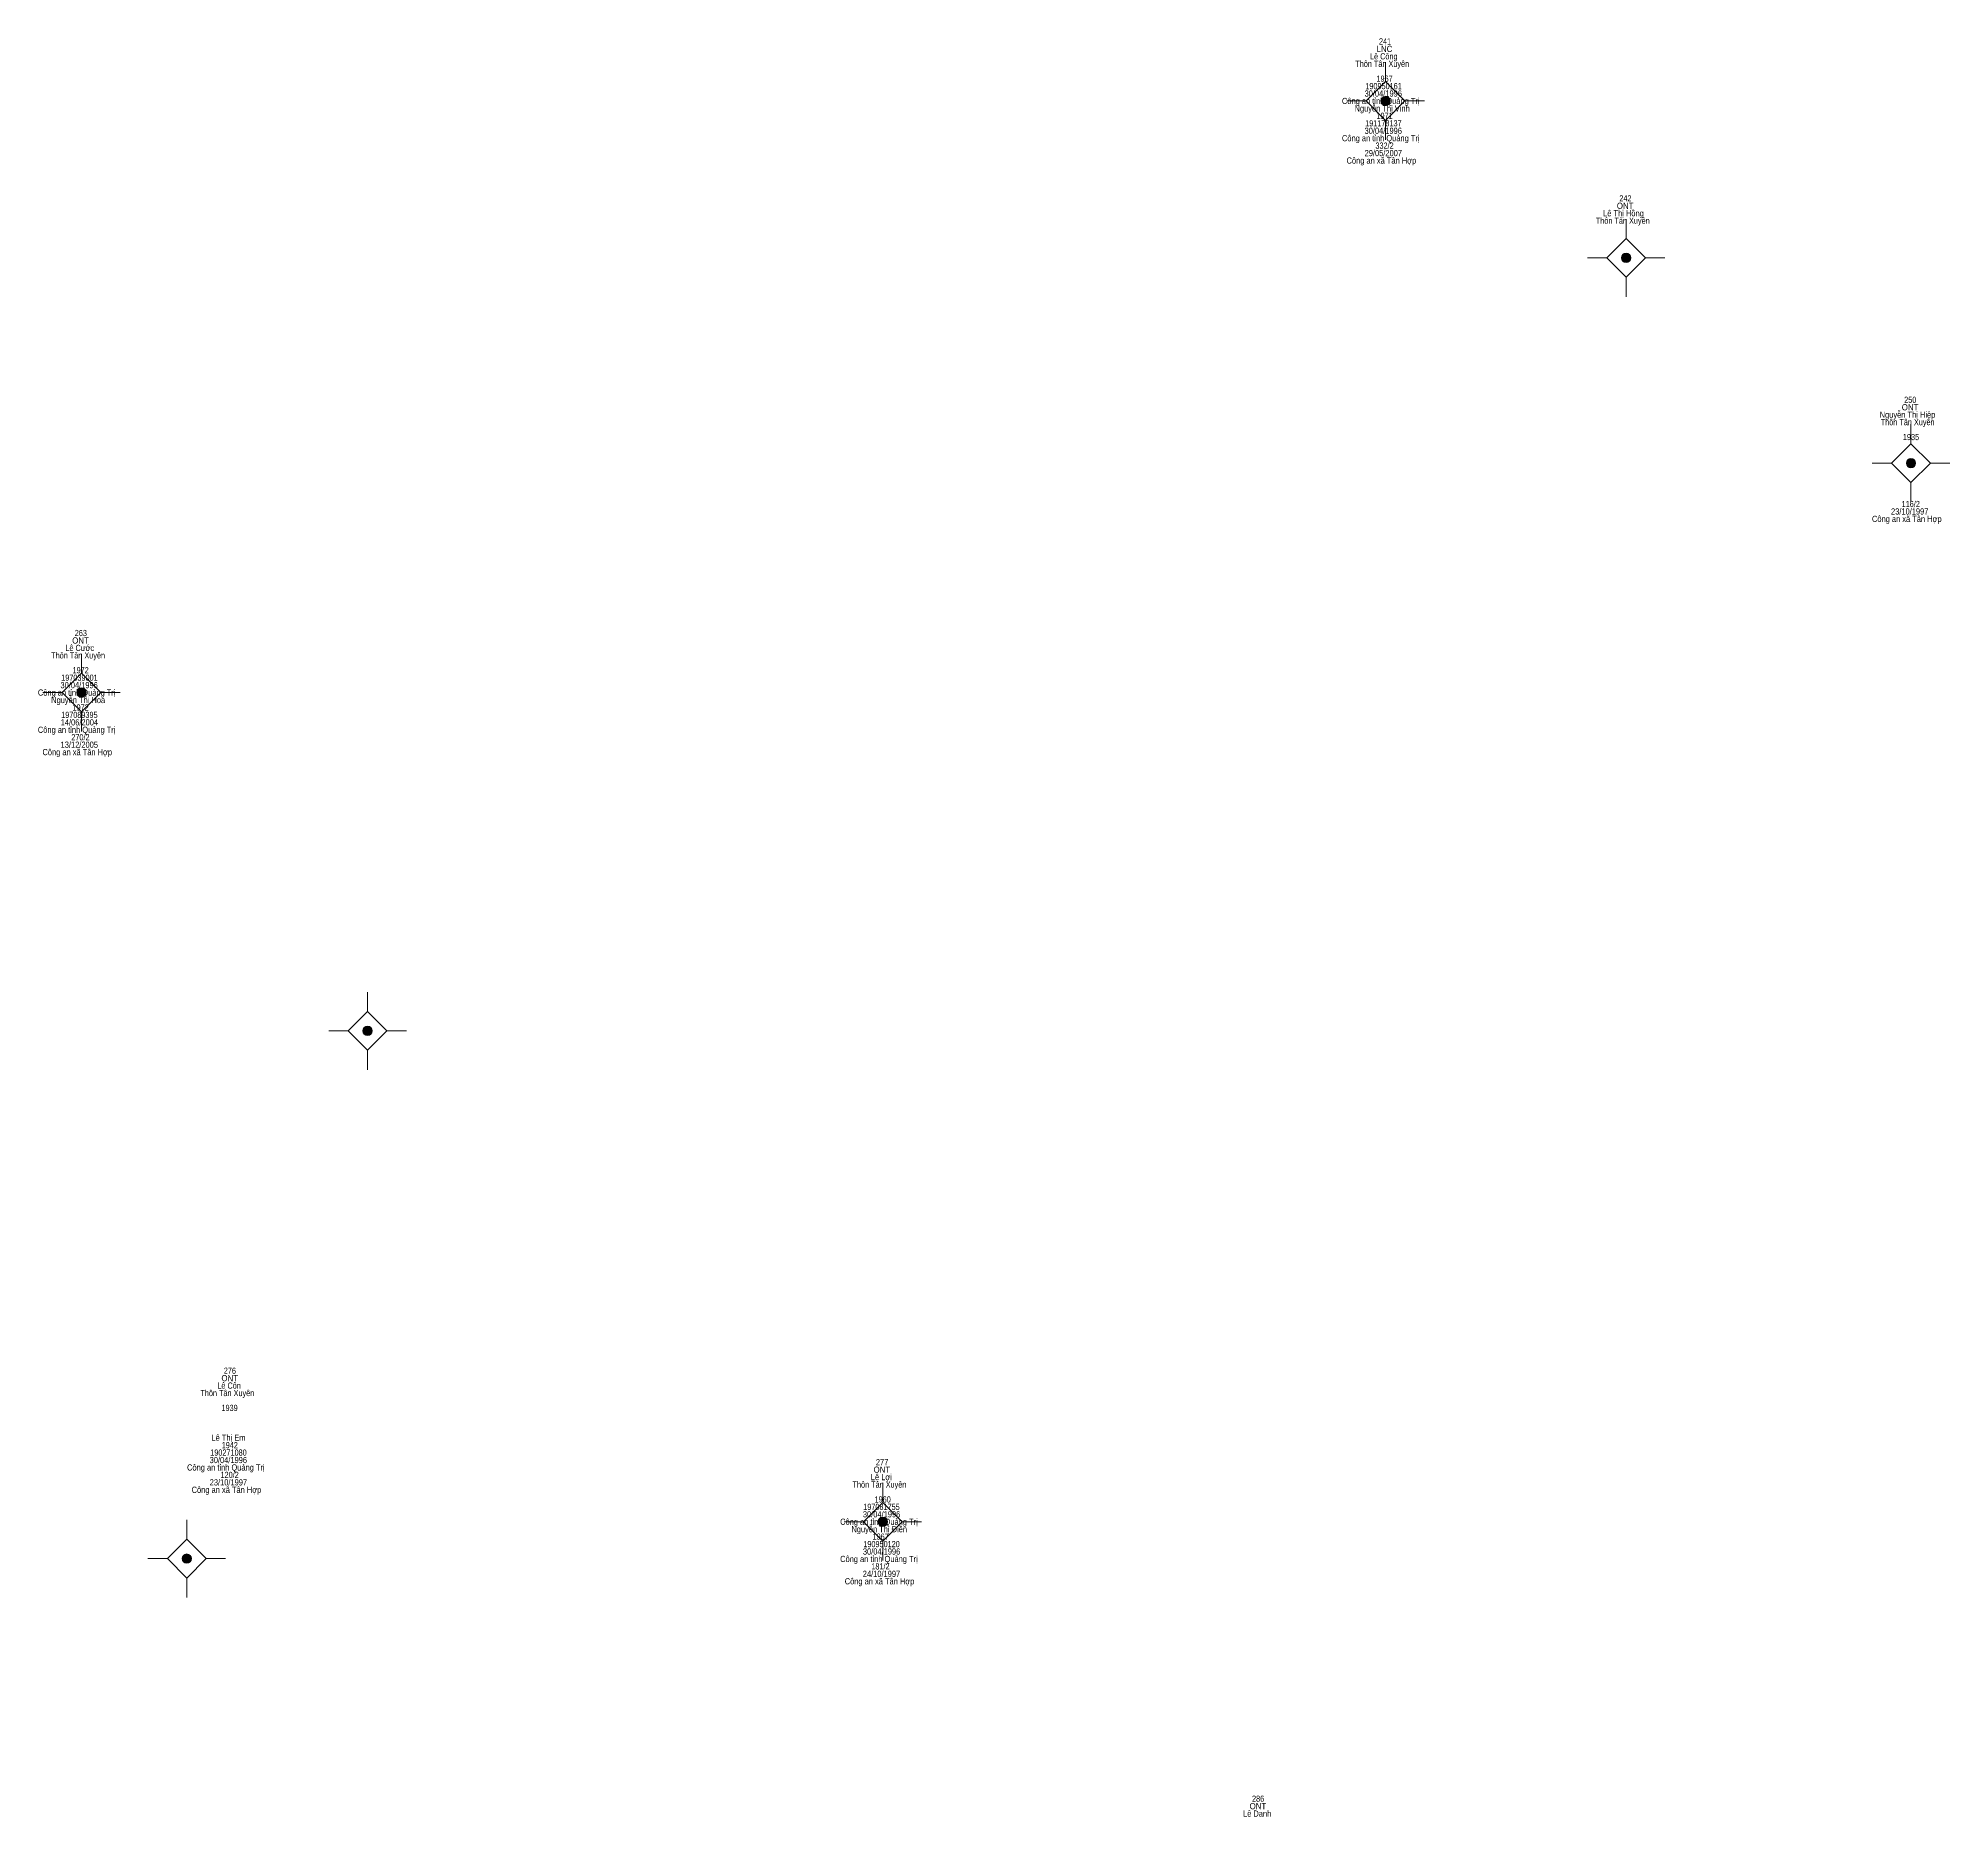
# Model space of a CAD drawing. Header units: metres. Extents: x 550999 to 552168, y 1840994 to 1841978.
# Drawn here: x 551328.9 to 551452.1, y 1841139.5 to 1841254.2 of the extents above; entities that cross this region are included whole.
import ezdxf
from ezdxf.enums import TextEntityAlignment as Align

# ---------------------------------------------------------------- set-up
doc = ezdxf.new("R2010")
doc.units = ezdxf.units.M
doc.header["$LTSCALE"] = 0.16
doc.layers.add('11', color=7, linetype='Continuous', lineweight=13)
doc.layers.add('15', color=7, linetype='Continuous')

msp = doc.modelspace()

# ---------------------------------------------------------------- hatches: boundary and pattern name
at = {"layer": '11'}
for points in [[(551416.0295, 1841250.12, 1), (551415.4295, 1841250.12, 1)], [(551431.5395, 1841240, 1), (551430.9395, 1841240, 1)], [(551449.9095, 1841226.77, 1), (551449.3095, 1841226.77, 1)], [(551331.9395, 1841211.97, 1), (551331.3395, 1841211.97, 1)], [(551350.3895, 1841190.15, 1), (551349.7895, 1841190.15, 1)], [(551383.6095, 1841158.5, 1), (551383.0095, 1841158.5, 1)], [(551338.7295, 1841156.12, 1), (551338.1295, 1841156.12, 1)]]:
    msp.add_hatch(color=256, dxfattribs=at).paths.add_polyline_path(points)

# ---------------------------------------------------------------- linework, layer by layer
for p, q in [((551415.73, 1841252.62), (551415.73, 1841251.37)), ((551414.48, 1841250.12), (551413.23, 1841250.12)), ((551418.23, 1841250.12), (551416.98, 1841250.12)), ((551415.73, 1841248.87), (551415.73, 1841247.62)), ((551431.24, 1841242.5), (551431.24, 1841241.25)), ((551429.99, 1841240), (551428.74, 1841240)), ((551433.74, 1841240), (551432.49, 1841240)), ((551431.24, 1841238.75), (551431.24, 1841237.5)), ((551449.61, 1841229.27), (551449.61, 1841228.02)), ((551448.36, 1841226.77), (551447.11, 1841226.77)), ((551452.11, 1841226.77), (551450.86, 1841226.77)), ((551449.61, 1841225.52), (551449.61, 1841224.27)), ((551331.64, 1841214.47), (551331.64, 1841213.22)), ((551330.39, 1841211.97), (551329.14, 1841211.97)), ((551334.14, 1841211.97), (551332.89, 1841211.97)), ((551331.64, 1841210.72), (551331.64, 1841209.47)), ((551350.09, 1841192.65), (551350.09, 1841191.4)), ((551348.84, 1841190.15), (551347.59, 1841190.15)), ((551352.59, 1841190.15), (551351.34, 1841190.15)), ((551350.09, 1841188.9), (551350.09, 1841187.65)), ((551383.31, 1841161), (551383.31, 1841159.75)), ((551338.43, 1841158.62), (551338.43, 1841157.37)), ((551382.06, 1841158.5), (551380.81, 1841158.5)), ((551385.81, 1841158.5), (551384.56, 1841158.5)), ((551383.31, 1841157.25), (551383.31, 1841156)), ((551337.18, 1841156.12), (551335.93, 1841156.12)), ((551340.93, 1841156.12), (551339.68, 1841156.12)), ((551338.43, 1841154.87), (551338.43, 1841153.62))]:
    msp.add_line(p, q, dxfattribs=at)
for points in [[(551415.73, 1841251.37), (551414.48, 1841250.12), (551415.73, 1841248.87), (551416.98, 1841250.12)], [(551431.24, 1841241.25), (551429.99, 1841240), (551431.24, 1841238.75), (551432.49, 1841240)], [(551449.61, 1841228.02), (551448.36, 1841226.77), (551449.61, 1841225.52), (551450.86, 1841226.77)], [(551331.64, 1841213.22), (551330.39, 1841211.97), (551331.64, 1841210.72), (551332.89, 1841211.97)], [(551350.09, 1841191.4), (551348.84, 1841190.15), (551350.09, 1841188.9), (551351.34, 1841190.15)], [(551383.31, 1841159.75), (551382.06, 1841158.5), (551383.31, 1841157.25), (551384.56, 1841158.5)], [(551338.43, 1841157.37), (551337.18, 1841156.12), (551338.43, 1841154.87), (551339.68, 1841156.12)]]:
    msp.add_lwpolyline(points, close=True, dxfattribs=at)
for centre in [(551415.7295, 1841250.12), (551431.2395, 1841240), (551449.6095, 1841226.77), (551331.6395, 1841211.97), (551350.0895, 1841190.15), (551383.3095, 1841158.5), (551338.4295, 1841156.12)]:
    msp.add_circle(centre, 0.3, dxfattribs=at)

# ---------------------------------------------------------------- texts
at = {"layer": '15'}
for s, width, p in [('LNC', 0.95, (551415.66, 1841253.28)), ('241', 0.8, (551415.695, 1841253.76)), ('Thôn Tân Xuyên', 0.85, (551415.515, 1841252.32)), ('Lê Công', 0.85, (551415.615, 1841252.8)), ('190950161', 0.85, (551415.6, 1841250.88)), ('1967', 0.85, (551415.665, 1841251.36)), ('Công an tỉnh Quảng Trị', 0.9, (551415.42, 1841249.92)), ('Nguyễn Thị Vinh', 0.9, (551415.51, 1841249.44)), ('30/04/1996', 0.9, (551415.58, 1841250.4)), ('191178137', 0.85, (551415.59, 1841248.48)), ('1971', 0.8, (551415.665, 1841248.96)), ('Công an tỉnh Quảng Trị', 0.9, (551415.42, 1841247.52)), ('30/04/1996', 0.9, (551415.58, 1841248)), ('Công an xã Tân Hợp', 0.9, (551415.46, 1841246.08)), ('29/05/2007', 0.9, (551415.585, 1841246.56)), ('332/2', 0.85, (551415.665, 1841247.04)), ('242', 0.85, (551431.195, 1841243.64)), ('Thôn Tân Xuyên', 0.85, (551431.025, 1841242.2)), ('Lê Thị Hồng', 0.9, (551431.07, 1841242.68)), ('ONT', 0.95, (551431.18, 1841243.16)), ('ONT', 0.95, (551449.55, 1841230.17)), ('250', 0.85, (551449.565, 1841230.65)), ('Nguyễn Thị Hiệp', 0.9, (551449.385, 1841229.69)), ('Thôn Tân Xuyên', 0.85, (551449.395, 1841229.21)), (' 1935', 0.85, (551449.545, 1841228.25)), (' 116/2', 0.85, (551449.53, 1841223.93)), ('Công an xã Tân Hợp', 0.9, (551449.34, 1841222.97)), (' 23/10/1997', 0.9, (551449.46, 1841223.45)), ('ONT', 0.95, (551331.58, 1841215.13)), ('263', 0.85, (551331.6, 1841215.61)), ('Thôn Tân Xuyên', 0.85, (551331.425, 1841214.17)), ('Lê Cước', 0.85, (551331.53, 1841214.65)), ('197039001', 0.85, (551331.51, 1841212.73)), ('1972', 0.85, (551331.585, 1841213.21)), ('Công an tỉnh Quảng Trị', 0.9, (551331.33, 1841211.77)), ('Nguyễn Thị Hoa', 0.9, (551331.425, 1841211.29)), ('30/04/1996', 0.9, (551331.49, 1841212.25)), ('197089395', 0.85, (551331.505, 1841210.33)), ('1972', 0.85, (551331.585, 1841210.81)), ('Công an tỉnh Quảng Trị', 0.9, (551331.33, 1841209.37)), ('14/06/2004', 0.9, (551331.505, 1841209.85)), ('270/2', 0.85, (551331.575, 1841208.89)), ('Công an xã Tân Hợp', 0.9, (551331.37, 1841207.93)), ('13/12/2005', 0.9, (551331.5, 1841208.41)), ('Lê Côn', 0.85, (551341.16, 1841167.08)), ('ONT', 0.95, (551341.2, 1841167.56)), ('276', 0.85, (551341.21, 1841168.04)), ('Thôn Tân Xuyên', 0.85, (551341.045, 1841166.6)), ('1939', 0.85, (551341.19, 1841165.64)), ('Lê Thị Em', 0.9, (551341.12, 1841163.72)), ('30/04/1996', 0.9, (551341.11, 1841162.28)), ('190271080', 0.85, (551341.12, 1841162.76)), ('1942', 0.85, (551341.205, 1841163.24)), ('277', 0.9, (551383.265, 1841162.14)), ('Công an tỉnh Quảng Trị', 0.9, (551340.95, 1841161.8)), ('23/10/1997', 0.9, (551341.115, 1841160.84)), ('120/2', 0.85, (551341.195, 1841161.32)), ('Lê Lợi', 0.9, (551383.22, 1841161.18)), ('ONT', 0.95, (551383.25, 1841161.66)), ('Công an xã Tân Hợp', 0.9, (551340.99, 1841160.36)), ('Thôn Tân Xuyên', 0.85, (551383.095, 1841160.7)), (' 1960', 0.85, (551383.24, 1841159.74)), (' Công an tỉnh Quảng Trị', 0.9, (551382.995, 1841158.3)), (' 30/04/1996', 0.9, (551383.165, 1841158.78)), (' 197081755', 0.85, (551383.16, 1841159.26)), ('Nguyễn Thị Điền', 0.9, (551383.08, 1841157.82)), ('1967 ', 0.85, (551383.235, 1841157.34)), (' Công an tỉnh Quảng Trị', 0.9, (551382.995, 1841155.9)), (' 30/04/1996', 0.9, (551383.165, 1841156.38)), (' 190950120', 0.85, (551383.165, 1841156.86)), (' 24/10/1997', 0.9, (551383.16, 1841154.94)), ('181/2 ', 0.85, (551383.225, 1841155.42)), (' Công an xã Tân Hợp', 0.9, (551383.035, 1841154.46)), ('ONT', 0.95, (551407.5, 1841139.96)), ('286', 0.85, (551407.51, 1841140.44)), ('Lê Danh', 0.9, (551407.45, 1841139.48))]:
    msp.add_text(s, height=0.4, dxfattribs=dict(at, width=width)).set_placement(p, align=Align.CENTER)

doc.saveas('drawing.dxf')
